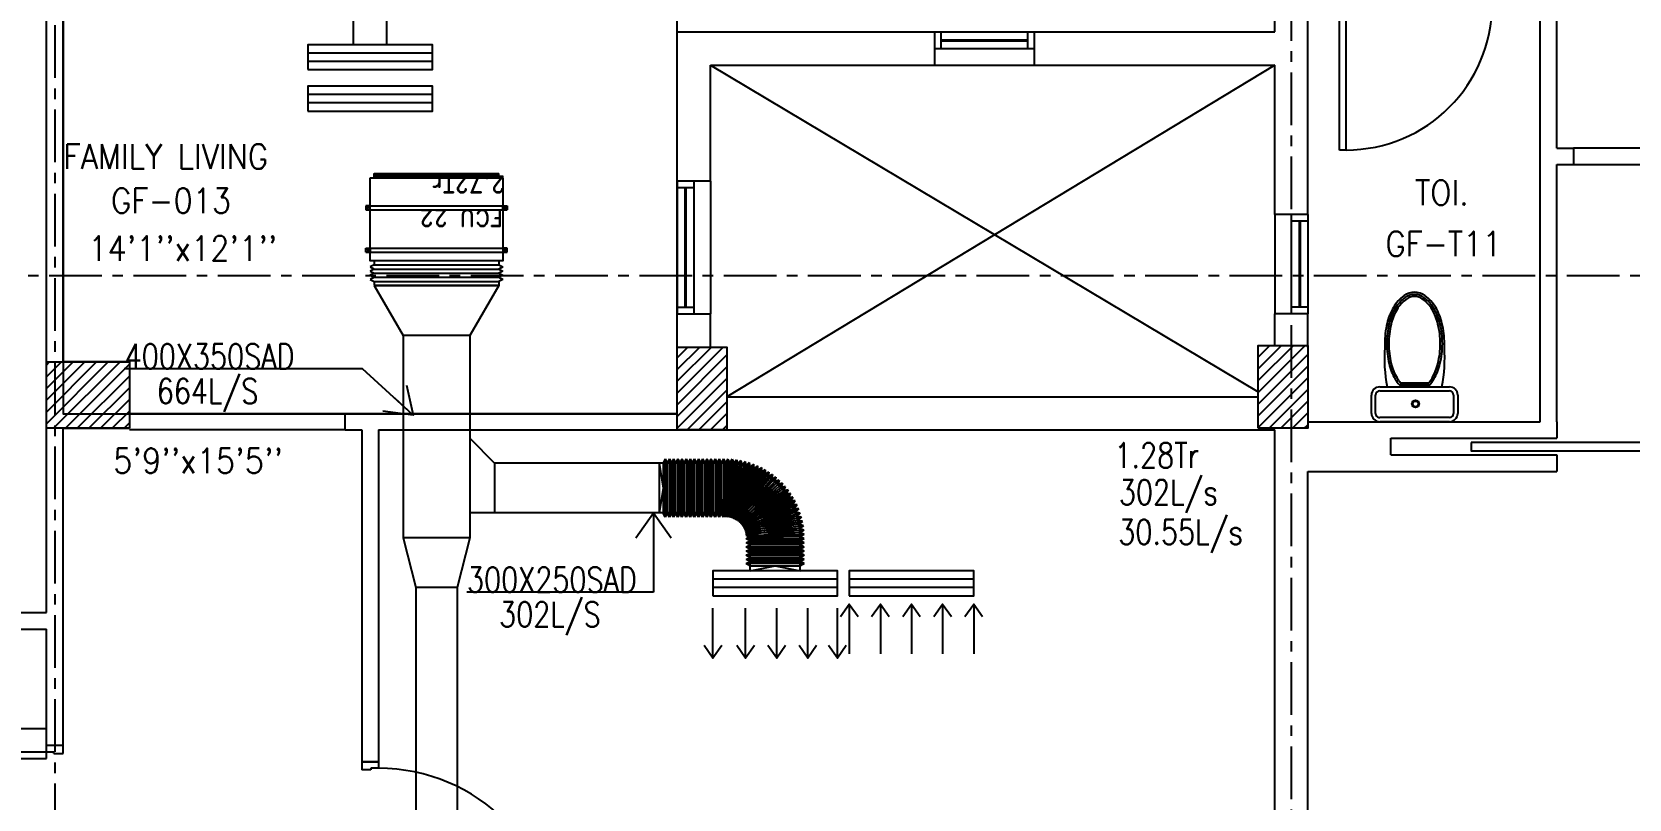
# Model space of a CAD drawing. Header units: millimetres. Extents: x -1288794 to 2153086, y -2701644 to -1428868.
# Drawn here: x 856771 to 866394, y -1503844 to -1499219 of the extents above; entities that cross this region are included whole.
import ezdxf

# ---------------------------------------------------------------- set-up
doc = ezdxf.new("R2010")
doc.units = ezdxf.units.MM
doc.header["$LTSCALE"] = 100
for name, pattern in [('CENTER', [50.8, 31.75, -6.35, 6.35, -6.35]), ('DASHED2', [9.525, 6.35, -3.175]), ('HIDDEN', [9.525, 6.35, -3.175])]:
    doc.linetypes.add(name, pattern=pattern)
for name, color, linetype in [('A-ANNO-TEXT', 8, 'Continuous'), ('A-DOOR', 4, 'Continuous'), ('A-FLOR-OVHD', 4, 'DASHED2'), ('A-FLOR-PFIX', 8, 'Continuous'), ('A-FLOR-SPCL', 8, 'Continuous'), ('A-GLAZ', 5, 'Continuous'), ('A-GRID', 253, 'CENTER'), ('A-WALL-FULL', 8, 'Continuous'), ('AC- SUIPPOR', 7, 'HIDDEN'), ('AC-HLTEXT', 100, 'Continuous'), ('AC-SAD', 3, 'Continuous'), ('AC-SAD TEXT', 3, 'Continuous'), ('AC-UNIT', 5, 'Continuous'), ('RETURN GRILL RIGHT', 1, 'Continuous'), ('S-COL- HACT.', 9, 'Continuous'), ('S-COL.', 8, 'Continuous'), ('SAD RIGHT', 3, 'Continuous'), ('SUPPLY GRILL RIGHT', 3, 'Continuous'), ('WALL', 42, 'Continuous')]:
    doc.layers.add(name, color=color, linetype=linetype)
doc.styles.add('ROMAND', font='romand')
doc.styles.add('ROMANS', font='romans.shx', dxfattribs={"width": 0.8})
doc.styles.add('SIMPLEX', font='simplex.shx', dxfattribs={"width": 0.8})
doc.dimstyles.new('100 of DIM2', dxfattribs={"dimscale": 0, "dimtxt": 200, "dimasz": 150, "dimexe": 75, "dimexo": 200, "dimgap": 75, "dimtad": 1, "dimdec": 0, "dimrnd": 5, "dimzin": 0, "dimdsep": 46, "dimtxsty": 'ROMANS', "dimblk": 'ARCHTICK', "dimcen": 100, "dimclrd": 94, "dimclre": 94, "dimclrt": 2, "dimadec": 0, "dimazin": 0, "dimtfac": 1, "dimtdec": 0, "dimtofl": 0, "dimtmove": 2, "dimatfit": 3, "dimldrblk": 'OPEN90', "dimfxl": 75, "dimtolj": 1, "dimtzin": 0, "dimarcsym": 0})

# ---------------------------------------------------------------- blocks, each defined once
blk = doc.blocks.new('D-100-R1')
for p, q in [((-80, 980), (-80, 100)), ((-80, 980), (-40, 980)), ((-40, 980), (-40, 55)), ((-1000, 100), (-1000, 0)), ((-1000, 100), (-960, 100)), ((-960, 100), (-960, 55)), ((-80, 100), (0, 100)), ((0, 100), (0, 0)), ((-960, 55), (-950, 55)), ((-950, 55), (-950, 0)), ((-50, 55), (-50, 0)), ((-50, 55), (-40, 55)), ((-50, 0), (0, 0)), ((-1000, 0), (-950, 0))]:
    blk.add_line(p, q)
at = {"linetype": 'Continuous'}
blk.add_arc((-80, 100), 880, 90, 180, dxfattribs=at)
blk = doc.blocks.new('WC-1')
for p, q in [((-210, 0), (210, 0)), ((-260, -160), (-260, -50)), ((-235, -160), (-235, -50)), ((-210, -25), (210, -25)), ((235, -50), (235, -160)), ((260, -50), (260, -160)), ((210, -185), (-210, -185)), ((210, -210), (-210, -210)), ((91.5, -222.5), (-91.5, -222.5)), ((85.8, -235), (-85.8, -235))]:
    blk.add_line(p, q)
for radius in [22.1, 17.1]:
    blk.add_circle((-6.1, -107.5), radius)
for centre, radius, start, end in [((-210, -50), 50, 90, 180), ((-210, -50), 25, 90, 180), ((210, -50), 50, 360, 90), ((210, -50), 25, 360, 90), ((-210, -160), 50, 180, 270), ((-210, -160), 25, 180, 270), ((210, -160), 25, 270, 360), ((210, -160), 50, 270, 360), ((722.3, -383.2), 904.1, 168.95288, 184.06317), ((178.2, -428.2), 340.7, 149.85861, 166.47658), ((178.2, -428.2), 328.2, 149.85861, 166.47658), ((68.6, -364.5), 214, 138.41516, 149.85861), ((68.6, -364.5), 201.5, 139.99435, 149.85861), ((-68.6, -364.5), 201.5, 30.14139, 40.00565), ((-68.6, -364.5), 214, 30.14139, 41.58484), ((-178.2, -428.2), 328.2, 13.52342, 30.14139), ((-178.2, -428.2), 340.7, 13.52342, 30.14139), ((352.1, -470), 519.6, 166.47658, 180), ((352.1, -470), 507.1, 166.47658, 180), ((-352.1, -470), 507.1, 360, 13.52342), ((-352.1, -470), 519.6, 360, 13.52342), ((352.1, -470), 532.1, 177.55413, 180), ((352.1, -470), 532.1, 180, 193.52342), ((352.1, -470), 519.6, 180, 193.52342), ((352.1, -470), 507.1, 180, 193.52342), ((-352.1, -470), 507.1, 346.47658, 360), ((-352.1, -470), 519.6, 346.47658, 360), ((-352.1, -470), 532.1, 346.47658, 360), ((-352.1, -470), 532.1, 360, 2.44587), ((178.2, -511.8), 353.2, 193.52342, 210.14139), ((178.2, -511.8), 340.7, 193.52342, 210.14139), ((178.2, -511.8), 328.2, 193.52342, 210.14139), ((-178.2, -511.8), 328.2, 329.85861, 346.47658), ((-178.2, -511.8), 340.7, 329.85861, 346.47658), ((-178.2, -511.8), 353.2, 329.85861, 346.47658), ((68.6, -575.5), 226.5, 210.14139, 234.49716), ((68.6, -575.5), 214, 210.14139, 234.49716), ((68.6, -575.5), 201.5, 210.14139, 234.49716), ((0, -671.6), 108.4, 234.49716, 270), ((0, -671.6), 95.9, 234.49716, 270), ((0, -671.6), 83.4, 234.49716, 270), ((0, -671.6), 83.4, 270, 305.50284), ((0, -671.6), 95.9, 270, 305.50284), ((0, -671.6), 108.4, 270, 305.50284), ((-68.6, -575.5), 201.5, 305.50284, 329.85861), ((-68.6, -575.5), 214, 305.50284, 329.85861), ((-68.6, -575.5), 226.5, 305.50284, 329.85861)]:
    blk.add_arc(centre, radius, start, end)
at = {"linetype": 'Continuous', "ltscale": 50}
blk.add_arc((-722.3, -383.2), 904.1, 355.93683, 11.04712, dxfattribs=at)
blk = doc.blocks.new('D-120-R1')
for p, q in [((-80, 1180), (-40, 1180)), ((-80, 1180), (-80, 100)), ((-40, 1180), (-40, 55)), ((-1200, 100), (-1160, 100)), ((-1200, 100), (-1200, 0)), ((-1160, 100), (-1160, 55)), ((-80, 100), (0, 100)), ((0, 100), (0, 0)), ((-1160, 55), (-1150, 55)), ((-1150, 55), (-1150, 0)), ((-50, 55), (-40, 55)), ((-50, 55), (-50, 0)), ((-50, 0), (0, 0)), ((-1200, 0), (-1150, 0))]:
    blk.add_line(p, q)
at = {"linetype": 'Continuous'}
blk.add_arc((-80, 100), 1080, 90, 180, dxfattribs=at)
blk = doc.blocks.new('W-80')
for p, q in [((800, 100), (0, 100)), ((40, 0), (40, 100)), ((760, 100), (760, 0)), ((800, 0), (0, 0))]:
    blk.add_line(p, q)
at = {"linetype": 'Continuous'}
for p, q in [((760, 53), (40, 53)), ((760, 47), (40, 47))]:
    blk.add_line(p, q, dxfattribs=at)
blk = doc.blocks.new('W-60')
for p, q in [((600, 100), (0, 100)), ((40, 0), (40, 100)), ((560, 100), (560, 0)), ((600, 0), (0, 0))]:
    blk.add_line(p, q)
at = {"linetype": 'Continuous'}
for p, q in [((560, 53), (40, 53)), ((560, 47), (40, 47))]:
    blk.add_line(p, q, dxfattribs=at)
blk = doc.blocks.new('A$C44FB0367')
at = {"layer": 'WALL', "ltscale": 30}
h = blk.add_hatch(dxfattribs=at)
h.set_pattern_fill('NET3', color=2, scale=100, style=0)
h.set_pattern_definition([(0, (19935.246, -11666.627), (0, 12.5), []), (60, (19935.246, -11666.627), (-10.8253175, 6.25), []), (120, (19935.246, -11666.627), (-10.8253175, -6.25), [])])
h.paths.add_polyline_path([(775, 250), (775, 275), (25, 275), (25, 250)])
at = {"layer": 'WALL', "color": 5, "ltscale": 30}
for p, q in [((25, 250), (25, 275)), ((25, 275), (775, 275)), ((775, 250), (775, 275))]:
    blk.add_line(p, q, dxfattribs=at)
at = {"layer": 'WALL', "color": 8, "ltscale": 30}
for p, q in [((25, -275), (0, -287.5)), ((0, -287.5), (25, -300)), ((25, -250), (25, -275)), ((25, -250), (25, -275)), ((25, -275), (775, -275)), ((775, -250), (775, -275)), ((775, -275), (800, -287.5)), ((800, -287.5), (775, -300)), ((25, -300), (0, -312.5)), ((0, -312.5), (25, -325)), ((25, -325), (0, -337.5)), ((0, -337.5), (25, -350)), ((25, -350), (0, -362.5)), ((0, -362.5), (25, -375)), ((25, -300), (775, -300)), ((25, -325), (775, -325)), ((25, -350), (775, -350)), ((25, -375), (775, -375)), ((25, -375), (25, -400)), ((775, -300), (800, -312.5)), ((800, -312.5), (775, -325)), ((775, -325), (800, -337.5)), ((800, -337.5), (775, -350)), ((775, -350), (800, -362.5)), ((800, -362.5), (775, -375)), ((775, -375), (775, -400)), ((25, -400), (775, -400))]:
    blk.add_line(p, q, dxfattribs=at)
at = {"layer": 'WALL', "color": 5, "ltscale": 30}
blk.add_lwpolyline([(0, 250), (800, 250), (800, -250), (0, -250)], close=True, dxfattribs=at)
blk = doc.blocks.new('A$C5F1D0244')
at = {"layer": 'AC- SUIPPOR', "ltscale": 5}
for p, q in [((-25, 425), (-25, -425)), ((0, 425), (0, -425))]:
    blk.add_line(p, q, dxfattribs=at)
at = {"layer": 'AC- SUIPPOR', "ltscale": 30}
for points in [[(-25, 400), (0, 400), (0, 425), (-25, 425)], [(-25, -400), (0, -400), (0, -425), (-25, -425)]]:
    blk.add_lwpolyline(points, close=True, dxfattribs=at)
for centre in [(-12.5, 412.5), (-12.5, -412.5)]:
    blk.add_circle(centre, 5, dxfattribs=at)
blk = doc.blocks.new('_ArchTick')
at = {"color": 0, "linetype": 'ByBlock', "const_width": 0.15}
blk.add_lwpolyline([(-0.5, -0.5), (0.5, 0.5)], dxfattribs=at)
blk = doc.blocks.new('grill')
at = {"layer": 'SUPPLY GRILL RIGHT'}
for p, q in [((665706.2, -1490216.7), (665656.2, -1490216.7)), ((665656.2, -1490216.7), (665656.2, -1490966.7)), ((665756.2, -1490216.7), (665706.2, -1490216.7)), ((665706.2, -1490216.7), (665706.2, -1490966.7))]:
    blk.add_line(p, q, dxfattribs=at)
blk.add_lwpolyline([(665756.2, -1490966.7), (665756.2, -1490216.7), (665606.2, -1490216.7), (665606.2, -1490966.7)], close=True, dxfattribs=at)
blk = doc.blocks.new('grillreturn')
at = {"layer": 'RETURN GRILL RIGHT'}
for p, q in [((665656.2, -1489443.6), (665656.2, -1490193.6)), ((665706.2, -1489443.6), (665706.2, -1490193.6))]:
    blk.add_line(p, q, dxfattribs=at)
blk.add_lwpolyline([(665756.2, -1490193.6), (665756.2, -1489443.6), (665606.2, -1489443.6), (665606.2, -1490193.6)], close=True, dxfattribs=at)
blk = doc.blocks.new('*U304')
at = {"layer": 'AC-SAD'}
for p, q in [((-12.5, 25), (-25, 0)), ((-12.5, 25), (-12.5, -325)), ((-12.5, 25), (0, 0)), ((-25, 0), (-25, -300)), ((0, 0), (0, -300)), ((-12.5, -325), (-25, -300)), ((0, -300), (-12.5, -325))]:
    blk.add_line(p, q, dxfattribs=at)
blk = doc.blocks.new('*U305')
at = {"layer": 'AC-SAD', "color": 0, "linetype": 'ByBlock', "lineweight": -2, "transparency": 16777216}
blk.add_blockref('*U304', (860949.4, -1501818.6), dxfattribs=at)
for p, rotation in [((860974.4, -1501819.3), 356.8169011381623), ((860999.3, -1501821.4), 353.6338022763246), ((861024, -1501824.9), 350.4507034144868), ((861048.5, -1501829.7), 347.2676045526491), ((861072.8, -1501835.9), 344.0845056908113), ((861096.6, -1501843.4), 340.9014068289737), ((861120, -1501852.2), 337.7183079671359), ((861142.8, -1501862.4), 334.5352091052982), ((861165.1, -1501873.7), 331.3521102434605), ((861186.7, -1501886.3), 328.1690113816229), ((861207.6, -1501900.1), 324.9859125197853), ((861227.6, -1501915), 321.8028136579474), ((861246.8, -1501931), 318.6197147961095), ((861265.1, -1501948), 315.436615934272), ((861282.4, -1501966), 312.2535170724342), ((861298.7, -1501985), 309.0704182105964), ((861313.9, -1502004.8), 305.8873193487586), ((861328, -1502025.5), 302.704220486921), ((861340.9, -1502046.9), 299.5211216250834), ((861352.7, -1502069), 296.3380227632457), ((861363.1, -1502091.7), 293.1549239014078), ((861372.3, -1502114.9), 289.97182503957), ((861380.2, -1502138.7), 286.788726177732), ((861386.7, -1502162.8), 283.6056273158941), ((861391.9, -1502187.2), 280.4225284540566), ((861395.8, -1502211.9), 277.2394295922191), ((861398.2, -1502236.8), 274.0563307303813), ((861399.3, -1502261.8), 270.8732318685435)]:
    blk.add_blockref('*U304', p, dxfattribs=dict(at, rotation=rotation))
blk = doc.blocks.new('SUPPLY GRILL RIGHT')
at = {"layer": 'SUPPLY GRILL RIGHT'}
for p, q in [((375, 25), (-375, 25)), ((375, -25), (375, 25)), ((375, -25), (-375, -25)), ((375, -75), (375, -25))]:
    blk.add_line(p, q, dxfattribs=at)
blk.add_lwpolyline([(-375, -75), (375, -75), (375, 75), (-375, 75)], close=True, dxfattribs=at)
for points in [[(-375, -450), (-375, -150)], [(-178.5, -450), (-178.5, -150)], [(9, -450), (9, -150)], [(196.5, -450), (196.5, -150)], [(375, -450), (375, -150)]]:
    blk.add_leader(points, dimstyle='100 of DIM2', override={"dimscale": 1, "dimasz": 75, "dimtad": 0, "dimclrd": 0, "dimfxl": 0.2}, dxfattribs=at)
blk = doc.blocks.new('RETURN GRILL RIGHT')
at = {"layer": 'RETURN GRILL RIGHT'}
for p, q in [((375, 25), (-375, 25)), ((375, -25), (-375, -25))]:
    blk.add_line(p, q, dxfattribs=at)
blk.add_lwpolyline([(-375, -75), (375, -75), (375, 75), (-375, 75)], close=True, dxfattribs=at)
for points in [[(-375, -125), (-375, -425)], [(-187.5, -125), (-187.5, -425)], [(0, -125), (0, -425)], [(187.5, -125), (187.5, -425)], [(375, -125), (375, -425)]]:
    blk.add_leader(points, dimstyle='100 of DIM2', override={"dimscale": 1, "dimasz": 75, "dimtad": 0, "dimclrd": 0, "dimfxl": 0.2}, dxfattribs=at)

msp = doc.modelspace()

# ---------------------------------------------------------------- hatches: boundary and pattern name
at = {"layer": 'S-COL- HACT.', "linetype": 'Continuous', "ltscale": 3}
h = msp.add_hatch(dxfattribs=at)
h.set_pattern_fill('ANSI31', color=256, scale=400, style=0)
h.set_pattern_definition([(45, (1973463.864, -1109556.65), (-35.355339, 35.355339), [])])
h.paths.add_polyline_path([(860658.7, -1501618.6), (860658.7, -1501118.6), (860958.7, -1501118.6), (860958.7, -1501618.6)])
h = msp.add_hatch(dxfattribs=at)
h.set_pattern_fill('ANSI31', color=256, scale=400, style=0)
h.set_pattern_definition([(45, (1973363.864, -1109546.65), (-35.355339, 35.355339), [])])
h.paths.add_polyline_path([(864158.7, -1501608.6), (864158.7, -1501108.6), (864458.7, -1501108.6), (864458.7, -1501608.6)])
h = msp.add_hatch(dxfattribs=at)
h.set_pattern_fill('ANSI31', color=256, scale=400, style=0)
h.set_pattern_definition([(45, (1093953.867, -1509993.415), (-35.355339, 35.355339), [])])
h.paths.add_polyline_path([(857358.7, -1501208.6), (856858.7, -1501208.6), (856858.7, -1501608.6), (857358.7, -1501608.6)])

# ---------------------------------------------------------------- linework, layer by layer
at = {"layer": 'A-DOOR', "ltscale": 3}
msp.add_lwpolyline([(865442.7, -1501693.6), (865442.7, -1501743.6), (866492.7, -1501743.6), (866492.7, -1501693.6), (865442.7, -1501693.6)], dxfattribs=at)
at = {"layer": 'A-FLOR-OVHD', "linetype": 'Continuous', "ltscale": 3}
for p, q in [((867858.7, -1499918.6), (866058.7, -1499918.6)), ((866058.7, -1500018.6), (867858.7, -1500018.6)), ((857358.7, -1501518.6), (858658.7, -1501518.6)), ((858658.7, -1501618.6), (857358.7, -1501618.6))]:
    msp.add_line(p, q, dxfattribs=at)
at = {"layer": 'A-FLOR-SPCL', "ltscale": 3}
for p, q in [((860858.7, -1499418.6), (864158.7, -1501389.2)), ((864258.7, -1499418.6), (860958.7, -1501418.6)), ((854358.7, -1503418.6), (856858.7, -1503418.6))]:
    msp.add_line(p, q, dxfattribs=at)
msp.add_lwpolyline([(860658.7, -1497218.6), (856958.7, -1497218.6), (856958.7, -1501521.3), (860658.7, -1501521.3)], close=True, dxfattribs=at)
at = {"layer": 'A-GLAZ', "ltscale": 3}
for p, q in [((862208.7, -1499418.6), (862808.7, -1499418.6)), ((860858.7, -1500118.6), (860858.7, -1500918.6)), ((864258.7, -1500318.6), (864258.7, -1500918.6))]:
    msp.add_line(p, q, dxfattribs=at)
at = {"layer": 'A-GRID', "ltscale": 0.1}
for p, q in [((856908.7, -1465142.6), (856908.7, -1513277)), ((864358.7, -1466442.6), (864358.7, -1514577)), ((839602.9, -1500687.6), (883142.5, -1500687.6))]:
    msp.add_line(p, q, dxfattribs=at)
at = {"layer": 'A-WALL-FULL', "ltscale": 3}
for p, q in [((864258.7, -1499218.6), (864258.7, -1496068.6)), ((856858.7, -1502718.6), (856858.7, -1496818.6)), ((856958.7, -1501208.6), (856958.7, -1497218.6)), ((865958.7, -1499918.6), (865958.7, -1498018.6)), ((864458.7, -1500318.6), (864458.7, -1499050.6)), ((865858.7, -1501568.6), (865858.7, -1499050.6)), ((860658.7, -1499218.6), (862208.7, -1499218.6)), ((860658.7, -1500118.6), (860658.7, -1499218.6)), ((862208.7, -1499218.6), (862208.7, -1499418.6)), ((862808.7, -1499218.6), (862808.7, -1499418.6)), ((862808.7, -1499218.6), (864258.7, -1499218.6)), ((860858.7, -1499418.6), (862208.7, -1499418.6)), ((860858.7, -1500118.6), (860858.7, -1499418.6)), ((862808.7, -1499418.6), (864258.7, -1499418.6)), ((864258.7, -1500318.6), (864258.7, -1499418.6)), ((865958.7, -1499918.6), (866058.7, -1499918.6)), ((866058.7, -1499918.6), (866058.7, -1500018.6)), ((865958.7, -1501568.6), (865958.7, -1500018.6)), ((865958.7, -1500018.6), (866058.7, -1500018.6)), ((860858.7, -1500118.6), (860658.7, -1500118.6)), ((864458.7, -1500318.6), (864258.7, -1500318.6)), ((860658.7, -1501118.6), (860658.7, -1500918.6)), ((860658.7, -1500918.6), (860858.7, -1500918.6)), ((860858.7, -1501118.6), (860858.7, -1500918.6)), ((864258.7, -1501108.6), (864258.7, -1500918.6)), ((864458.7, -1500918.6), (864258.7, -1500918.6)), ((864458.7, -1501118.6), (864458.7, -1500918.6)), ((860958.7, -1501418.6), (864158.7, -1501418.6)), ((856958.7, -1503518.6), (856958.7, -1501608.6)), ((858658.7, -1501518.6), (860658.7, -1501518.6)), ((858658.7, -1501618.6), (858658.7, -1501518.6)), ((864458.7, -1501568.6), (865858.7, -1501568.6)), ((865958.7, -1501568.6), (865958.7, -1501668.6)), ((858658.7, -1501618.6), (858608.7, -1501618.6)), ((858758.7, -1501618.6), (858758.7, -1503618.6)), ((858858.7, -1501618.6), (864258.7, -1501618.6)), ((858858.7, -1501618.6), (858858.7, -1503618.6)), ((864258.7, -1504718.6), (864258.7, -1501618.6)), ((864958.7, -1501668.6), (865958.7, -1501668.6)), ((864958.7, -1501768.6), (864958.7, -1501668.6)), ((864958.7, -1501768.6), (865958.7, -1501768.6)), ((865958.7, -1501768.6), (865958.7, -1501868.6)), ((864458.7, -1501868.6), (865958.7, -1501868.6)), ((864458.7, -1508768.6), (864458.7, -1501868.6)), ((851558.7, -1502718.6), (856858.7, -1502718.6)), ((854358.7, -1502818.6), (856858.7, -1502818.6)), ((856858.7, -1503518.6), (856858.7, -1502818.6)), ((856858.7, -1503518.6), (856958.7, -1503518.6)), ((858758.7, -1503618.6), (858858.7, -1503618.6))]:
    msp.add_line(p, q, dxfattribs=at)
at = {"layer": 'A-WALL-FULL', "linetype": 'Continuous', "ltscale": 3}
for p, q in [((860658.7, -1501518.6), (860658.7, -1501118.6)), ((860658.7, -1501118.6), (860658.7, -1501118.6)), ((860858.7, -1501118.6), (860958.7, -1501118.6)), ((860958.7, -1501118.6), (860958.7, -1501418.6)), ((864158.7, -1501418.6), (864158.7, -1501108.6)), ((864158.7, -1501108.6), (864258.7, -1501108.6)), ((864458.7, -1501118.6), (864458.7, -1501118.6)), ((864458.7, -1501118.6), (864458.7, -1501568.6)), ((857358.7, -1501208.6), (856958.7, -1501208.6)), ((856958.7, -1501608.6), (857358.7, -1501608.6)), ((858658.7, -1501618.6), (858758.7, -1501618.6))]:
    msp.add_line(p, q, dxfattribs=at)
at = {"layer": 'AC-SAD'}
for p, q in [((858708.7, -1499296.2), (858708.7, -1498430.7)), ((858908.7, -1499296.2), (858908.7, -1498430.7)), ((859583.7, -1500748.2), (858833.7, -1500748.2)), ((858833.7, -1500748.2), (859008.7, -1501048.2)), ((859583.7, -1500748.2), (859408.7, -1501048.2)), ((859408.7, -1501048.2), (859008.7, -1501048.2)), ((859008.7, -1501048.2), (859008.7, -1502268.6)), ((859408.7, -1501048.2), (859408.7, -1502268.6)), ((859408.7, -1501668.6), (859558.7, -1501818.6)), ((860586.9, -1501793.6), (860574.4, -1501818.6)), ((860586.9, -1501793.6), (860586.9, -1502143.6)), ((860586.9, -1501793.6), (860599.4, -1501818.6)), ((860611.9, -1501793.6), (860599.4, -1501818.6)), ((860611.9, -1501793.6), (860611.9, -1502143.6)), ((860611.9, -1501793.6), (860624.4, -1501818.6)), ((860636.9, -1501793.6), (860624.4, -1501818.6)), ((860636.9, -1501793.6), (860636.9, -1502143.6)), ((860636.9, -1501793.6), (860649.4, -1501818.6)), ((860661.9, -1501793.6), (860649.4, -1501818.6)), ((860661.9, -1501793.6), (860661.9, -1502143.6)), ((860661.9, -1501793.6), (860674.4, -1501818.6)), ((860686.9, -1501793.6), (860674.4, -1501818.6)), ((860686.9, -1501793.6), (860686.9, -1502143.6)), ((860686.9, -1501793.6), (860699.4, -1501818.6)), ((860711.9, -1501793.6), (860699.4, -1501818.6)), ((860711.9, -1501793.6), (860711.9, -1502143.6)), ((860711.9, -1501793.6), (860724.4, -1501818.6)), ((860736.9, -1501793.6), (860724.4, -1501818.6)), ((860736.9, -1501793.6), (860736.9, -1502143.6)), ((860736.9, -1501793.6), (860749.4, -1501818.6)), ((860761.9, -1501793.6), (860749.4, -1501818.6)), ((860761.9, -1501793.6), (860761.9, -1502143.6)), ((860761.9, -1501793.6), (860774.4, -1501818.6)), ((860786.9, -1501793.6), (860774.4, -1501818.6)), ((860786.9, -1501793.6), (860786.9, -1502143.6)), ((860786.9, -1501793.6), (860799.4, -1501818.6)), ((860811.9, -1501793.6), (860799.4, -1501818.6)), ((860811.9, -1501793.6), (860811.9, -1502143.6)), ((860811.9, -1501793.6), (860824.4, -1501818.6)), ((860836.9, -1501793.6), (860824.4, -1501818.6)), ((860836.9, -1501793.6), (860836.9, -1502143.6)), ((860836.9, -1501793.6), (860849.4, -1501818.6)), ((860861.9, -1501793.6), (860849.4, -1501818.6)), ((860861.9, -1501793.6), (860861.9, -1502143.6)), ((860861.9, -1501793.6), (860874.4, -1501818.6)), ((860886.9, -1501793.6), (860874.4, -1501818.6)), ((860886.9, -1501793.6), (860886.9, -1502143.6)), ((860886.9, -1501793.6), (860899.4, -1501818.6)), ((860911.9, -1501793.6), (860899.4, -1501818.6)), ((860911.9, -1501793.6), (860911.9, -1502143.6)), ((860911.9, -1501793.6), (860924.4, -1501818.6)), ((860953.1, -1501818.6), (859558.7, -1501818.6)), ((859558.7, -1501818.6), (859558.7, -1502118.6)), ((860549.4, -1501818.6), (860549.4, -1502118.6)), ((860549.4, -1501818.6), (860574.4, -1501968.6)), ((860574.4, -1501818.6), (860574.4, -1502118.6)), ((860599.4, -1501818.6), (860599.4, -1502118.6)), ((860624.4, -1501818.6), (860624.4, -1502118.6)), ((860649.4, -1501818.6), (860649.4, -1502118.6)), ((860674.4, -1501818.6), (860674.4, -1502118.6)), ((860699.4, -1501818.6), (860699.4, -1502118.6)), ((860724.4, -1501818.6), (860724.4, -1502118.6)), ((860749.4, -1501818.6), (860749.4, -1502118.6)), ((860774.4, -1501818.6), (860774.4, -1502118.6)), ((860799.4, -1501818.6), (860799.4, -1502118.6)), ((860824.4, -1501818.6), (860824.4, -1502118.6)), ((860849.4, -1501818.6), (860849.4, -1502118.6)), ((860874.4, -1501818.6), (860874.4, -1502118.6)), ((860899.4, -1501818.6), (860899.4, -1502118.6)), ((860574.4, -1501968.6), (860549.4, -1502118.6)), ((860949.4, -1502118.6), (859408.7, -1502118.6)), ((860586.9, -1502143.6), (860574.4, -1502118.6)), ((860599.4, -1502118.6), (860586.9, -1502143.6)), ((860611.9, -1502143.6), (860599.4, -1502118.6)), ((860624.4, -1502118.6), (860611.9, -1502143.6)), ((860636.9, -1502143.6), (860624.4, -1502118.6)), ((860649.4, -1502118.6), (860636.9, -1502143.6)), ((860661.9, -1502143.6), (860649.4, -1502118.6)), ((860674.4, -1502118.6), (860661.9, -1502143.6)), ((860686.9, -1502143.6), (860674.4, -1502118.6)), ((860699.4, -1502118.6), (860686.9, -1502143.6)), ((860711.9, -1502143.6), (860699.4, -1502118.6)), ((860724.4, -1502118.6), (860711.9, -1502143.6)), ((860736.9, -1502143.6), (860724.4, -1502118.6)), ((860749.4, -1502118.6), (860736.9, -1502143.6)), ((860761.9, -1502143.6), (860749.4, -1502118.6)), ((860774.4, -1502118.6), (860761.9, -1502143.6)), ((860786.9, -1502143.6), (860774.4, -1502118.6)), ((860799.4, -1502118.6), (860786.9, -1502143.6)), ((860811.9, -1502143.6), (860799.4, -1502118.6)), ((860824.4, -1502118.6), (860811.9, -1502143.6)), ((860836.9, -1502143.6), (860824.4, -1502118.6)), ((860849.4, -1502118.6), (860836.9, -1502143.6)), ((860861.9, -1502143.6), (860849.4, -1502118.6)), ((860874.4, -1502118.6), (860861.9, -1502143.6)), ((860886.9, -1502143.6), (860874.4, -1502118.6)), ((860899.4, -1502118.6), (860886.9, -1502143.6)), ((860911.9, -1502143.6), (860899.4, -1502118.6)), ((860924.4, -1502118.6), (860911.9, -1502143.6)), ((859408.7, -1502268.6), (859008.7, -1502268.6)), ((859008.7, -1502268.6), (859083.7, -1502568.6)), ((859408.7, -1502268.6), (859333.7, -1502568.6)), ((861074.3, -1502274.3), (861099.3, -1502261.8)), ((861424.3, -1502274.3), (861074.3, -1502274.3)), ((861099.3, -1502286.8), (861074.3, -1502274.3)), ((861399.3, -1502261.8), (861099.3, -1502261.8)), ((861099.4, -1502468.6), (861099.4, -1502268.6)), ((861424.3, -1502274.3), (861399.3, -1502261.8)), ((861424.3, -1502274.3), (861399.3, -1502286.8)), ((861399.4, -1502468.6), (861399.4, -1502268.6)), ((861074.3, -1502299.3), (861099.3, -1502286.8)), ((861424.3, -1502299.3), (861074.3, -1502299.3)), ((861099.3, -1502311.8), (861074.3, -1502299.3)), ((861074.3, -1502324.3), (861099.3, -1502311.8)), ((861424.3, -1502324.3), (861074.3, -1502324.3)), ((861099.3, -1502336.8), (861074.3, -1502324.3)), ((861074.3, -1502349.3), (861099.3, -1502336.8)), ((861424.3, -1502349.3), (861074.3, -1502349.3)), ((861099.3, -1502361.8), (861074.3, -1502349.3)), ((861074.3, -1502374.3), (861099.3, -1502361.8)), ((861424.3, -1502374.3), (861074.3, -1502374.3)), ((861099.3, -1502386.8), (861074.3, -1502374.3)), ((861399.3, -1502286.8), (861099.3, -1502286.8)), ((861399.3, -1502311.8), (861099.3, -1502311.8)), ((861399.3, -1502336.8), (861099.3, -1502336.8)), ((861399.3, -1502361.8), (861099.3, -1502361.8)), ((861424.3, -1502299.3), (861399.3, -1502286.8)), ((861424.3, -1502299.3), (861399.3, -1502311.8)), ((861424.3, -1502324.3), (861399.3, -1502311.8)), ((861424.3, -1502324.3), (861399.3, -1502336.8)), ((861424.3, -1502349.3), (861399.3, -1502336.8)), ((861424.3, -1502349.3), (861399.3, -1502361.8)), ((861424.3, -1502374.3), (861399.3, -1502361.8)), ((861424.3, -1502374.3), (861399.3, -1502386.8)), ((861074.3, -1502399.3), (861099.3, -1502386.8)), ((861424.3, -1502399.3), (861074.3, -1502399.3)), ((861099.3, -1502411.8), (861074.3, -1502399.3)), ((861074.3, -1502424.3), (861099.3, -1502411.8)), ((861424.3, -1502424.3), (861074.3, -1502424.3)), ((861099.3, -1502436.8), (861074.3, -1502424.3)), ((861399.3, -1502386.8), (861099.3, -1502386.8)), ((861399.3, -1502411.8), (861099.3, -1502411.8)), ((861099.3, -1502436.8), (861399.3, -1502436.8)), ((861099.4, -1502468.6), (861249.3, -1502436.8)), ((861249.3, -1502436.8), (861399.4, -1502468.6)), ((861424.3, -1502399.3), (861399.3, -1502386.8)), ((861424.3, -1502399.3), (861399.3, -1502411.8)), ((861424.3, -1502424.3), (861399.3, -1502411.8)), ((861424.3, -1502424.3), (861399.3, -1502436.8)), ((859333.7, -1502568.6), (859083.7, -1502568.6)), ((859083.7, -1502568.6), (859083.7, -1507176.7)), ((859333.7, -1502568.6), (859333.7, -1507176.7))]:
    msp.add_line(p, q, dxfattribs=at)
for radius in [450, 150]:
    msp.add_arc((860949.4, -1502268.6), radius, 0, 90, dxfattribs=at)
at = {"layer": 'S-COL.', "linetype": 'Continuous', "ltscale": 3}
for points in [[(860658.7, -1501618.6), (860658.7, -1501118.6), (860958.7, -1501118.6), (860958.7, -1501618.6)], [(860658.7, -1501618.6), (860658.7, -1501118.6), (860958.7, -1501118.6), (860958.7, -1501618.6)], [(864158.7, -1501608.6), (864158.7, -1501108.6), (864458.7, -1501108.6), (864458.7, -1501608.6)], [(864158.7, -1501608.6), (864158.7, -1501108.6), (864458.7, -1501108.6), (864458.7, -1501608.6)], [(857358.7, -1501608.6), (856858.7, -1501608.6), (856858.7, -1501208.6), (857358.7, -1501208.6)]]:
    msp.add_lwpolyline(points, close=True, dxfattribs=at)

# ---------------------------------------------------------------- block references
at = {"ltscale": 30, "rotation": 90.00000000000001}
msp.add_blockref('A$C5F1D0244', (859208.7, -1500266.3), dxfattribs=at)
at = {"ltscale": 30, "xscale": -1, "rotation": 90}
msp.add_blockref('A$C5F1D0244', (859208.7, -1500547.5), dxfattribs=at)
at = {"layer": 'A-DOOR', "ltscale": 3}
for name, p, rotation in [('D-100-R1', (864608.7, -1498950.6), 180), ('D-120-R1', (856958.7, -1503518.6), 90), ('D-120-R1', (858758.7, -1504818.6), 270)]:
    msp.add_blockref(name, p, dxfattribs=dict(at, rotation=rotation))
at = {"layer": 'A-FLOR-PFIX', "ltscale": 3, "rotation": 180}
msp.add_blockref('WC-1', (865101.4, -1501568.6), dxfattribs=at)
at = {"layer": 'A-GLAZ', "ltscale": 3}
for p, rotation in [((862808.7, -1499218.6), 180), ((864458.7, -1500918.6), 90)]:
    msp.add_blockref('W-60', p, dxfattribs=dict(at, rotation=rotation))
at = {"layer": 'A-GLAZ', "ltscale": 3, "xscale": -1, "rotation": 270}
msp.add_blockref('W-80', (860658.7, -1500918.6), dxfattribs=at)
at = {"layer": 'AC-SAD'}
msp.add_blockref('*U305', (0, 0), dxfattribs=at)
at = {"layer": 'AC-UNIT', "color": 6, "ltscale": 30}
msp.add_blockref('A$C44FB0367', (858808.7, -1500348.2), dxfattribs=at)
at = {"layer": 'RETURN GRILL RIGHT'}
msp.add_blockref('RETURN GRILL RIGHT', (862070.6, -1502543.6), dxfattribs=at)
at = {"layer": 'SAD RIGHT', "rotation": 270}
for name, p in [('grill', (2349400.4, -833690)), ('grillreturn', (2348627.3, -833940))]:
    msp.add_blockref(name, p, dxfattribs=at)
at = {"layer": 'SUPPLY GRILL RIGHT'}
msp.add_blockref('SUPPLY GRILL RIGHT', (861249.4, -1502543.6), dxfattribs=at)

# ---------------------------------------------------------------- texts
at = {"layer": 'A-ANNO-TEXT', "style": 'ROMANS', "width": 0.9}
for s, p in [('FAMILY LIVING', (856961.2, -1500044.9)), ('GF-013', (857248, -1500310.8)), ('TOI.', (865104.2, -1500263)), ("14'1''x12'1''", (857110.6, -1500598.7)), ('GF-T11', (864926.1, -1500571.2)), ("5'9''x15'5''", (857260.6, -1501878.8))]:
    msp.add_text(s, height=150, dxfattribs=at).set_placement(p)
at = {"layer": 'AC-HLTEXT', "style": 'ROMAND'}
for s, p in [('2.72Tr', (859623.1, -1500088.2)), ('FCU 22', (859608.7, -1500291.3))]:
    msp.add_text(s, height=100, rotation=180, dxfattribs=at).set_placement(p)
at = {"layer": 'AC-SAD TEXT', "style": 'SIMPLEX', "width": 0.8}
for s, p in [('400X350SAD', (857329.8, -1501249.8)), ('664L/S', (857523.2, -1501459.2)), ('1.28Tr', (863293.2, -1501846.1)), ('302L/s', (863319.8, -1502069.1)), ('30.55L/s', (863316.5, -1502308.7)), ('300X250SAD', (859392.4, -1502596.1)), ('302L/S', (859585.8, -1502805.5))]:
    msp.add_text(s, height=150, dxfattribs=at).set_placement(p)

# ---------------------------------------------------------------- leaders
at = {"layer": 'AC-SAD TEXT'}
for points in [[(859067.4, -1501528.4), (858762.2, -1501249.8), (857327.1, -1501249.8)], [(860516.1, -1502118.6), (860516.1, -1502596.1), (859392.4, -1502596.1)]]:
    msp.add_leader(points, dimstyle='100 of DIM2', override={"dimscale": 1, "dimtad": 0, "dimfxl": 0.2}, dxfattribs=at)

doc.saveas('drawing.dxf')
